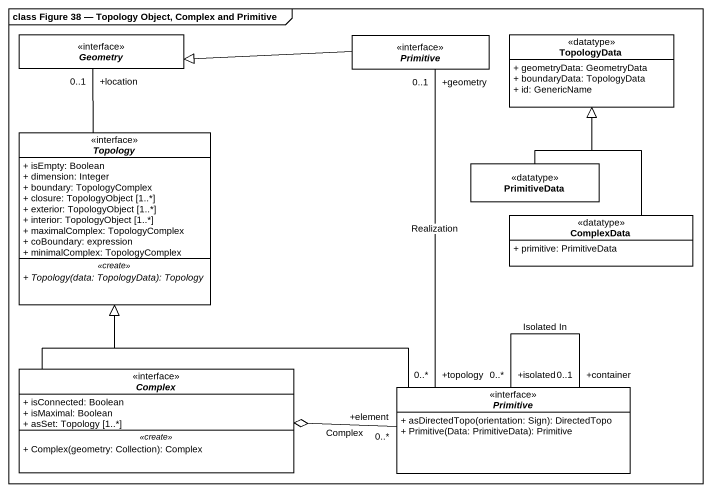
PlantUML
@startuml
mainframe class Figure 38 — Topology Object, Complex and Primitive
hide circle
hide empty members
skinparam classAttributeIconSize 0
interface Geometry #FFFFFF
interface Primitive #FFFFFF
class TopologyData <<datatype>> #FFFFFF {
  + geometryData: GeometryData
  + boundaryData: TopologyData
  + id: GenericName
}
interface Topology #FFFFFF {
  + isEmpty: Boolean
  + dimension: Integer
  + boundary: TopologyComplex
  + closure: TopologyObject [1..*]
  + exterior: TopologyObject [1..*]
  + interior: TopologyObject [1..*]
  + maximalComplex: TopologyComplex
  + coBoundary: expression
  + minimalComplex: TopologyComplex
  .. <<create>> ..
  {abstract} + Topology(data: TopologyData): Topology
}
class PrimitiveData <<datatype>> #FFFFFF
class ComplexData <<datatype>> #FFFFFF {
  + primitive: PrimitiveData
}
interface Complex #FFFFFF {
  + isConnected: Boolean
  + isMaximal: Boolean
  + asSet: Topology [1..*]
  .. <<create>> ..
  + Complex(geometry: Collection): Complex
}
interface "Primitive" as Primitive_2 #FFFFFF {
  + asDirectedTopo(orientation: Sign): DirectedTopo
  + Primitive(Data: PrimitiveData): Primitive
}
Primitive -left-|> Geometry
Primitive "+geometry\n0..1" -- "+topology\n0..*" Primitive_2 : Realization
Topology -up- "+location\n0..1" Geometry
PrimitiveData -up-|> TopologyData
ComplexData -up-|> TopologyData
Complex -up-|> Topology
Primitive_2 -left-|> Topology
Primitive_2 "+element\n0..*" -left-o Complex : Complex
Primitive_2 "+container\n0..1" -- "+isolated\n0..*" Primitive_2 : Isolated In
@enduml
